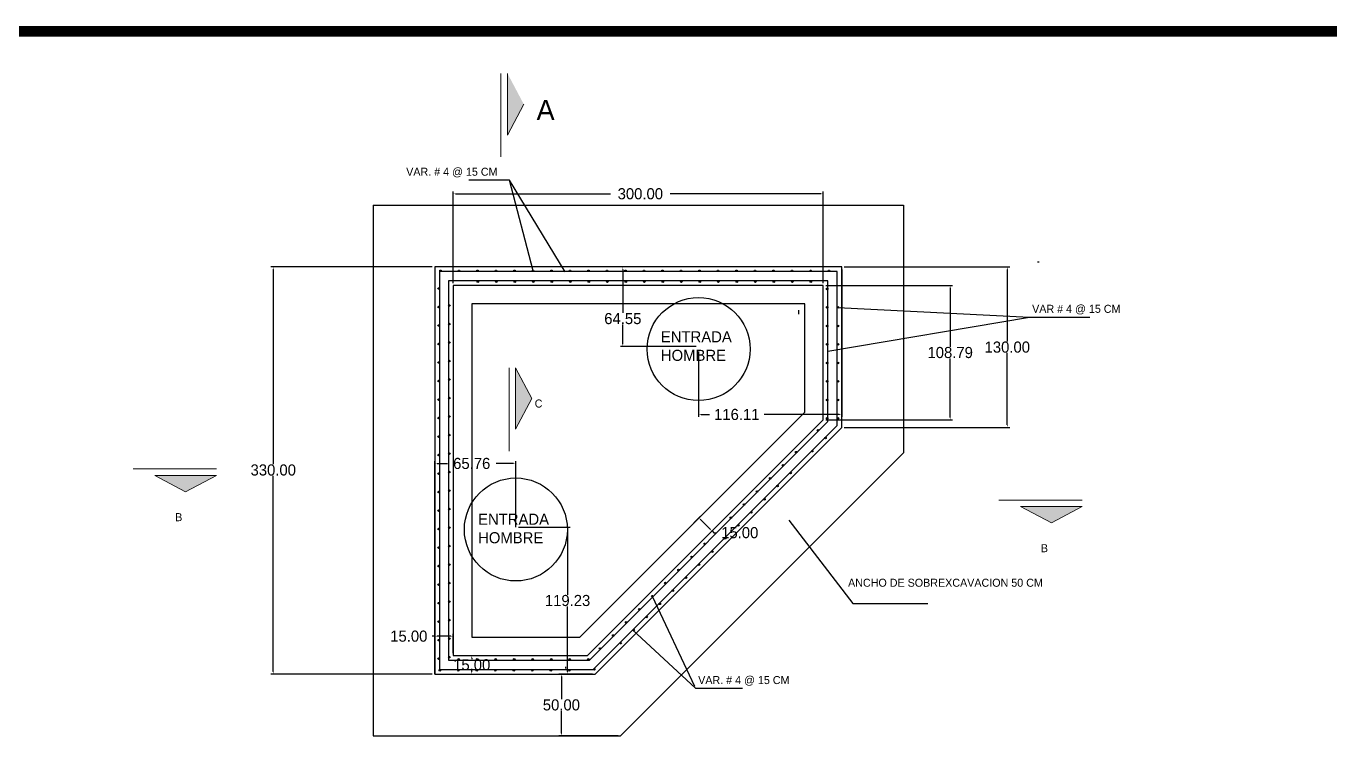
# Model space of a CAD drawing. Header units: centimetres. Extents: x -9328 to 420531, y -2964 to 1299.
# Drawn here: x -8530 to -7473, y -243 to 334 of the extents above; entities that cross this region are included whole.
import ezdxf

# ---------------------------------------------------------------- set-up
doc = ezdxf.new("R2010")
doc.units = ezdxf.units.CM
doc.header["$LTSCALE"] = 10
doc.header["$MEASUREMENT"] = 0
doc.layers.get('DEFPOINTS').update_dxf_attribs({"color": 2, "linetype": 'CONTINUOUS'})
for name, color, linetype in [('acero', 7, 'CONTINUOUS'), ('DIM', 7, 'CONTINUOUS'), ('MARCO', 7, 'CONTINUOUS'), ('REGISTRO', 1, 'CONTINUOUS'), ('TEXTOS', 7, 'CONTINUOUS'), ('VARILLAS', 30, 'CONTINUOUS')]:
    doc.layers.add(name, color=color, linetype=linetype)
doc.styles.get("Standard").update_dxf_attribs({"font": ''})
doc.styles.add('Zurich', font='')
doc.styles.get('Standard').set_extended_font_data('Zurich Ex BT')
doc.styles.get('Zurich').set_extended_font_data('Zurich Ex BT')
doc.dimstyles.get("Standard").update_dxf_attribs({"dimtxt": 9, "dimasz": 2, "dimexe": 2, "dimexo": 2, "dimgap": 0.09, "dimtad": 0, "dimtih": 1, "dimtoh": 1, "dimzin": 0, "dimdsep": 46, "dimtxsty": 'Standard', "dimcen": 0.09, "dimadec": 0, "dimazin": 0, "dimtfac": 1, "dimtofl": 0, "dimtmove": 0, "dimatfit": 3, "dimfxl": 0, "dimtolj": 1, "dimtzin": 0, "dimarcsym": 0})

# ---------------------------------------------------------------- blocks, each defined once
blk = doc.blocks.new('*D10')
at = {"layer": 'DEFPOINTS', "color": 0}
for p in [(-8199.2, 138.4), (-8330.1, -191.6), (-8199.2, -191.6)]:
    blk.add_point(p, dxfattribs=at)
at = {"layer": 'DIM', "color": 0, "lineweight": -2}
for p, q in [((-8201.2, 138.4), (-8332.1, 138.4)), ((-8330.1, 136.4), (-8330.1, -21.5)), ((-8330.1, -189.6), (-8330.1, -30.8)), ((-8201.2, -191.6), (-8332.1, -191.6))]:
    blk.add_line(p, q, dxfattribs=at)
at = {"layer": 'DIM', "color": 0}
for points in [[(-8330.5, 136.4), (-8329.8, 136.4), (-8330.1, 138.4)], [(-8330.5, -189.6), (-8329.8, -189.6), (-8330.1, -191.6)]]:
    blk.add_solid(points, dxfattribs=at)
at = {"layer": 'DIM', "color": 0, "insert": (-8330.1, -26.2), "char_height": 9, "attachment_point": 5}
blk.add_mtext('\\A1;330.00', dxfattribs=at)
blk = doc.blocks.new('*D11')
at = {"layer": 'DEFPOINTS', "color": 0}
for p in [(-7884.2, 197.7), (-8184.2, 123.4), (-7884.2, 123.4)]:
    blk.add_point(p, dxfattribs=at)
at = {"layer": 'DIM', "color": 0, "lineweight": -2}
for p, q in [((-8184.2, 125.4), (-8184.2, 199.7)), ((-8182.2, 197.7), (-8056.7, 197.7)), ((-7886.2, 197.7), (-8008.3, 197.7)), ((-7884.2, 125.4), (-7884.2, 199.7))]:
    blk.add_line(p, q, dxfattribs=at)
at = {"layer": 'DIM', "color": 0}
for points in [[(-8182.2, 198), (-8182.2, 197.3), (-8184.2, 197.7)], [(-7886.2, 198), (-7886.2, 197.3), (-7884.2, 197.7)]]:
    blk.add_solid(points, dxfattribs=at)
at = {"layer": 'DIM', "color": 0, "insert": (-8032.5, 197.7), "char_height": 9, "attachment_point": 5}
blk.add_mtext('\\A1;300.00', dxfattribs=at)
blk = doc.blocks.new('*D12')
at = {"layer": 'DEFPOINTS', "color": 0}
for p in [(-7884.2, 123.4), (-7884.2, 14.6), (-7781.3, 14.6)]:
    blk.add_point(p, dxfattribs=at)
at = {"layer": 'DIM', "color": 0, "lineweight": -2}
for p, q in [((-7882.2, 123.4), (-7779.3, 123.4)), ((-7781.3, 121.4), (-7781.3, 73.7)), ((-7781.3, 16.6), (-7781.3, 64.3)), ((-7882.2, 14.6), (-7779.3, 14.6))]:
    blk.add_line(p, q, dxfattribs=at)
at = {"layer": 'DIM', "color": 0}
for points in [[(-7781.7, 121.4), (-7781, 121.4), (-7781.3, 123.4)], [(-7781.7, 16.6), (-7781, 16.6), (-7781.3, 14.6)]]:
    blk.add_solid(points, dxfattribs=at)
at = {"layer": 'DIM', "color": 0, "insert": (-7781.3, 69), "char_height": 9, "attachment_point": 5}
blk.add_mtext('\\A1;108.79', dxfattribs=at)
blk = doc.blocks.new('*D13')
at = {"layer": 'DEFPOINTS', "color": 0}
for p in [(-7990.4, -70.4), (-7979.8, -81), (-7974.4, -75.6)]:
    blk.add_point(p, dxfattribs=at)
at = {"layer": 'DIM', "color": 0, "lineweight": -2}
for p, q in [((-7989, -69), (-7983.6, -63.6)), ((-7983.6, -66.4), (-7975.8, -74.2)), ((-7978.4, -79.6), (-7973, -74.2)), ((-7974.4, -75.6), (-7973, -77)), ((-7973, -77), (-7971, -77))]:
    blk.add_line(p, q, dxfattribs=at)
at = {"layer": 'DIM', "color": 0}
for points in [[(-7983.4, -66.2), (-7983.8, -66.7), (-7985, -65)], [(-7975.6, -74), (-7976.1, -74.5), (-7974.4, -75.6)]]:
    blk.add_solid(points, dxfattribs=at)
at = {"layer": 'DIM', "color": 0, "insert": (-7951.9, -77), "char_height": 9, "attachment_point": 5}
blk.add_mtext('\\A1;15.00', dxfattribs=at)
blk = doc.blocks.new('*D61')
at = {"layer": 'DEFPOINTS', "color": 0}
for p in [(-8069.2, -191.6), (-8096.5, -241.6), (-8048.5, -241.6)]:
    blk.add_point(p, dxfattribs=at)
at = {"layer": 'DIM', "color": 0, "lineweight": -2}
for p, q in [((-8071.2, -191.6), (-8098.5, -191.6)), ((-8096.5, -193.6), (-8096.5, -211.9)), ((-8096.5, -239.6), (-8096.5, -221.3)), ((-8050.5, -241.6), (-8098.5, -241.6))]:
    blk.add_line(p, q, dxfattribs=at)
at = {"layer": 'DIM', "color": 0}
for points in [[(-8096.8, -193.6), (-8096.1, -193.6), (-8096.5, -191.6)], [(-8096.8, -239.6), (-8096.1, -239.6), (-8096.5, -241.6)]]:
    blk.add_solid(points, dxfattribs=at)
at = {"layer": 'DIM', "color": 0, "insert": (-8096.5, -216.6), "char_height": 9, "attachment_point": 5}
blk.add_mtext('\\A1;50.00', dxfattribs=at)
blk = doc.blocks.new('*D62')
at = {"layer": 'DEFPOINTS', "color": 0}
for p in [(-8184.2, -176.6), (-8169.2, -176.6), (-8201.2, -191.6)]:
    blk.add_point(p, dxfattribs=at)
at = {"layer": 'DIM', "color": 0, "lineweight": -2}
for p, q in [((-8182.2, -176.6), (-8167.2, -176.6)), ((-8169.2, -178.6), (-8169.2, -179.4)), ((-8169.2, -189.6), (-8169.2, -188.8)), ((-8199.2, -191.6), (-8167.2, -191.6))]:
    blk.add_line(p, q, dxfattribs=at)
at = {"layer": 'DIM', "color": 0}
for points in [[(-8169.5, -178.6), (-8168.8, -178.6), (-8169.2, -176.6)], [(-8169.5, -189.6), (-8168.8, -189.6), (-8169.2, -191.6)]]:
    blk.add_solid(points, dxfattribs=at)
at = {"layer": 'DIM', "color": 0, "insert": (-8169.2, -184.1), "char_height": 9, "attachment_point": 5}
blk.add_mtext('\\A1;15.00', dxfattribs=at)
blk = doc.blocks.new('*D63')
at = {"layer": 'DEFPOINTS', "color": 0}
for p in [(-8199.2, -160.9), (-8184.2, -176.6), (-8199.2, -191.6)]:
    blk.add_point(p, dxfattribs=at)
at = {"layer": 'DIM', "color": 0, "lineweight": -2}
for p, q in [((-8199.2, -160.9), (-8201.2, -160.9)), ((-8199.2, -189.6), (-8199.2, -158.9)), ((-8186.2, -160.9), (-8197.2, -160.9)), ((-8184.2, -174.6), (-8184.2, -158.9))]:
    blk.add_line(p, q, dxfattribs=at)
at = {"layer": 'DIM', "color": 0}
for points in [[(-8197.2, -160.5), (-8197.2, -161.2), (-8199.2, -160.9)], [(-8186.2, -160.5), (-8186.2, -161.2), (-8184.2, -160.9)]]:
    blk.add_solid(points, dxfattribs=at)
at = {"layer": 'DIM', "color": 0, "insert": (-8220.2, -160.9), "char_height": 9, "attachment_point": 5}
blk.add_mtext('\\A1;15.00', dxfattribs=at)
blk = doc.blocks.new('*D64')
at = {"layer": 'DEFPOINTS', "color": 0}
for p in [(-7869.2, 138.4), (-7869.2, 8.4), (-7735, 8.4)]:
    blk.add_point(p, dxfattribs=at)
at = {"layer": 'DIM', "color": 0, "lineweight": -2}
for p, q in [((-7867.2, 138.4), (-7733, 138.4)), ((-7735, 136.4), (-7735, 78.1)), ((-7735, 10.4), (-7735, 68.7)), ((-7867.2, 8.4), (-7733, 8.4))]:
    blk.add_line(p, q, dxfattribs=at)
at = {"layer": 'DIM', "color": 0}
for points in [[(-7735.4, 136.4), (-7734.7, 136.4), (-7735, 138.4)], [(-7735.4, 10.4), (-7734.7, 10.4), (-7735, 8.4)]]:
    blk.add_solid(points, dxfattribs=at)
at = {"layer": 'DIM', "color": 0, "insert": (-7735, 73.4), "char_height": 9, "attachment_point": 5}
blk.add_mtext('\\A1;130.00', dxfattribs=at)
blk = doc.blocks.new('*D91')
at = {"layer": 'DEFPOINTS', "color": 0}
for p in [(-7869.2, 138.4), (-7985.3, 71.8), (-7985.3, 18.8)]:
    blk.add_point(p, dxfattribs=at)
at = {"layer": 'DIM', "color": 0, "lineweight": -2}
for p, q in [((-7869.2, 136.4), (-7869.2, 16.8)), ((-7985.3, 69.8), (-7985.3, 16.8)), ((-7983.3, 18.8), (-7976.5, 18.8)), ((-7871.2, 18.8), (-7932, 18.8))]:
    blk.add_line(p, q, dxfattribs=at)
at = {"layer": 'DIM', "color": 0}
for points in [[(-7983.3, 19.2), (-7983.3, 18.5), (-7985.3, 18.8)], [(-7871.2, 19.2), (-7871.2, 18.5), (-7869.2, 18.8)]]:
    blk.add_solid(points, dxfattribs=at)
at = {"layer": 'DIM', "color": 0, "insert": (-7954.3, 18.8), "char_height": 9, "attachment_point": 5}
blk.add_mtext('\\A1;116.11', dxfattribs=at)
blk = doc.blocks.new('*D92')
at = {"layer": 'DEFPOINTS', "color": 0}
for p in [(-8133.4, -20.9), (-8133.4, -74.4), (-8199.2, -191.6)]:
    blk.add_point(p, dxfattribs=at)
at = {"layer": 'DIM', "color": 0, "lineweight": -2}
for p, q in [((-8199.2, -189.6), (-8199.2, -18.9)), ((-8197.2, -20.9), (-8188.8, -20.9)), ((-8135.4, -20.9), (-8149.5, -20.9)), ((-8133.4, -72.4), (-8133.4, -18.9))]:
    blk.add_line(p, q, dxfattribs=at)
at = {"layer": 'DIM', "color": 0}
for points in [[(-8197.2, -20.6), (-8197.2, -21.2), (-8199.2, -20.9)], [(-8135.4, -20.6), (-8135.4, -21.2), (-8133.4, -20.9)]]:
    blk.add_solid(points, dxfattribs=at)
at = {"layer": 'DIM', "color": 0, "insert": (-8169.2, -20.9), "char_height": 9, "attachment_point": 5}
blk.add_mtext('\\A1;65.76', dxfattribs=at)
blk = doc.blocks.new('*D93')
at = {"layer": 'DEFPOINTS', "color": 0}
for p in [(-8046.7, 138.4), (-8034.2, 138.4), (-7985.3, 73.8)]:
    blk.add_point(p, dxfattribs=at)
at = {"layer": 'DIM', "color": 0, "lineweight": -2}
for p, q in [((-8036.2, 138.4), (-8048.7, 138.4)), ((-8046.7, 136.4), (-8046.7, 101.2)), ((-8046.7, 75.8), (-8046.7, 91.8)), ((-7987.3, 73.8), (-8048.7, 73.8))]:
    blk.add_line(p, q, dxfattribs=at)
at = {"layer": 'DIM', "color": 0}
for points in [[(-8047, 136.4), (-8046.4, 136.4), (-8046.7, 138.4)], [(-8047, 75.8), (-8046.4, 75.8), (-8046.7, 73.8)]]:
    blk.add_solid(points, dxfattribs=at)
at = {"layer": 'DIM', "color": 0, "insert": (-8046.7, 96.5), "char_height": 9, "attachment_point": 5}
blk.add_mtext('\\A1;64.55', dxfattribs=at)
blk = doc.blocks.new('*D94')
at = {"layer": 'DEFPOINTS', "color": 0}
for p in [(-8133.4, -72.4), (-8199.2, -191.6), (-8091.5, -191.6)]:
    blk.add_point(p, dxfattribs=at)
at = {"layer": 'DIM', "color": 0, "lineweight": -2}
for p, q in [((-8131.4, -72.4), (-8089.5, -72.4)), ((-8091.5, -74.4), (-8091.5, -127.3)), ((-8091.5, -189.6), (-8091.5, -136.7)), ((-8197.2, -191.6), (-8089.5, -191.6))]:
    blk.add_line(p, q, dxfattribs=at)
at = {"layer": 'DIM', "color": 0}
for points in [[(-8091.9, -74.4), (-8091.2, -74.4), (-8091.5, -72.4)], [(-8091.9, -189.6), (-8091.2, -189.6), (-8091.5, -191.6)]]:
    blk.add_solid(points, dxfattribs=at)
at = {"layer": 'DIM', "color": 0, "insert": (-8091.5, -132), "char_height": 9, "attachment_point": 5}
blk.add_mtext('\\A1;119.23', dxfattribs=at)
blk = doc.blocks.new('Marco-Reg')
at = {"layer": 'MARCO', "linetype": 'Continuous', "const_width": 8.47}
blk.add_lwpolyline([(-6056.8, -1784.2), (-6056.8, 329.4), (-9323.3, 329.4), (-9323.3, -1784.2)], close=True, dxfattribs=at)

msp = doc.modelspace()

# ---------------------------------------------------------------- linework, layer by layer
at = {"layer": 'acero'}
for centre in [(-7985.286, 71.837), (-8133.414, -74.379)]:
    msp.add_circle(centre, 41.75, dxfattribs=at)
at = {"layer": 'DIM'}
for p, q in [((-7710.631, 142.521), (-7709.131, 142.534)), ((-7904.175, 103.388), (-7904.175, 100.008)), ((-8093.298, -185.596), (-8093.298, -187.096))]:
    msp.add_line(p, q, dxfattribs=at)
at = {"layer": 'REGISTRO'}
for p, q in [((-8249.175, 188.388), (-8249.175, -241.612)), ((-8249.175, 188.388), (-7819.175, 188.388)), ((-7819.175, 188.388), (-7819.175, -12.323)), ((-8048.464, -241.612), (-7819.175, -12.323)), ((-8199.175, -191.612), (-8199.175, -111.612)), ((-8199.175, -191.612), (-8199.175, -171.612)), ((-8249.175, -241.612), (-8048.464, -241.612))]:
    msp.add_line(p, q, dxfattribs=at)
msp.add_lwpolyline([(-8199.175, 138.388), (-8199.175, -191.612), (-8069.175, -191.612), (-7869.175, 8.388), (-7869.175, 138.388), (-8199.175, 138.388), (-8199.175, 118.388)], dxfattribs=at)
for points in [[(-7884.175, 14.601), (-7884.175, 123.388), (-8184.175, 123.388), (-8184.175, -176.612), (-8075.388, -176.612)], [(-8081.601, -161.612), (-7899.175, 20.814), (-7899.175, 108.388), (-8169.175, 108.388), (-8169.175, -161.612)]]:
    msp.add_lwpolyline(points, close=True, dxfattribs=at)
at = {"layer": 'TEXTOS', "color": 0, "lineweight": 5}
for p, q in [((-8145.544, 227.731), (-8145.544, 295.295)), ((-8138.932, -10.803), (-8138.932, 56.761)), ((-8443.702, -25.35), (-8376.139, -25.35)), ((-7741.88, -50.502), (-7674.316, -50.502))]:
    msp.add_line(p, q, dxfattribs=at)
at = {"layer": 'TEXTOS', "lineweight": 5}
for p, q in [((-8140.23, 245.346), (-8140.23, 295.295)), ((-8127.006, 270.321), (-8140.23, 245.346)), ((-8133.618, 56.761), (-8120.394, 31.787)), ((-8133.618, 6.812), (-8133.618, 56.761)), ((-8120.394, 31.787), (-8133.618, 6.812)), ((-8401.113, -43.888), (-8426.088, -30.664)), ((-8426.088, -30.664), (-8376.139, -30.664)), ((-8376.139, -30.664), (-8401.113, -43.888)), ((-7699.291, -69.04), (-7724.266, -55.816)), ((-7724.266, -55.816), (-7674.316, -55.816)), ((-7674.316, -55.816), (-7699.291, -69.04))]:
    msp.add_line(p, q, dxfattribs=at)
for points in [[(-8140.23, 245.346), (-8140.23, 295.295), (-8127.006, 270.321)], [(-8133.618, 6.812), (-8133.618, 56.761), (-8120.394, 31.787)], [(-8426.088, -30.664), (-8376.139, -30.664), (-8401.113, -43.888)], [(-7724.266, -55.816), (-7674.316, -55.816), (-7699.291, -69.04)]]:
    msp.add_solid(points, dxfattribs=at)
at = {"layer": 'VARILLAS'}
for points in [[(-8195.405, -187.842), (-8070.736, -187.842), (-7872.945, 9.949), (-7872.945, 134.618), (-8195.405, 134.618)], [(-8187.945, -180.382), (-8073.826, -180.382), (-7880.405, 13.039), (-7880.405, 127.158), (-8187.945, 127.158)]]:
    msp.add_lwpolyline(points, close=True, dxfattribs=at)
for centre in [(-8194.507, 135.253), (-8179.507, 135.253), (-8164.507, 135.253), (-8164.261, 126.514), (-8149.507, 135.253), (-8149.261, 126.514), (-8134.507, 135.253), (-8134.261, 126.514), (-8119.507, 135.253), (-8119.261, 126.514), (-8104.507, 135.253), (-8104.507, 135.253), (-8104.261, 126.514), (-8089.507, 135.253), (-8089.507, 135.253), (-8089.261, 126.514), (-8074.507, 135.253), (-8074.507, 135.253), (-8074.261, 126.514), (-8059.507, 135.253), (-8059.507, 135.253), (-8059.261, 126.514), (-8059.261, 126.514), (-8044.507, 135.253), (-8044.507, 135.253), (-8044.261, 126.514), (-8044.261, 126.514), (-8029.507, 135.253), (-8029.507, 135.253), (-8029.261, 126.514), (-8029.261, 126.514), (-8014.507, 135.253), (-8014.261, 126.514), (-8014.261, 126.514), (-7999.507, 135.253), (-7999.261, 126.514), (-7984.507, 135.253), (-7984.261, 126.514), (-7969.507, 135.253), (-7969.261, 126.514), (-7954.507, 135.253), (-7954.261, 126.514), (-7939.507, 135.253), (-7939.261, 126.514), (-7924.507, 135.253), (-7924.261, 126.514), (-7909.507, 135.253), (-7909.261, 126.514), (-7894.507, 135.253), (-7894.261, 126.514), (-7879.507, 135.253), (-8196.037, 120.925), (-7881.055, 120.631), (-8196.037, 105.925), (-8187.304, 107.155), (-7881.055, 105.631), (-7872.31, 105.631), (-8196.037, 90.925), (-8187.304, 92.155), (-7881.055, 90.631), (-7872.31, 90.631), (-8196.037, 75.925), (-8187.304, 77.155), (-7881.055, 75.631), (-7872.31, 75.631), (-8196.037, 60.925), (-8187.304, 62.155), (-7881.055, 60.631), (-7872.31, 60.631), (-8196.037, 45.925), (-8187.304, 47.155), (-7881.055, 45.631), (-7872.31, 45.631), (-8187.304, 32.155), (-8196.037, 30.925), (-7881.055, 30.631), (-7872.31, 30.631), (-8196.037, 15.925), (-8187.304, 17.155), (-7881.055, 15.631), (-7872.31, 15.631), (-8196.037, 0.925), (-8187.304, 2.155), (-7888.462, 5.948), (-7882.394, -0.307), (-7893.01, -10.904), (-8196.037, -14.075), (-8187.304, -12.845), (-7906.155, -11.714), (-8196.037, -29.075), (-8187.304, -27.845), (-7916.771, -22.311), (-7910.703, -28.566), (-8187.304, -42.845), (-7927.285, -33.01), (-7921.319, -39.163), (-8196.037, -44.075), (-7937.901, -43.607), (-7931.833, -49.862), (-8196.037, -59.075), (-8187.304, -57.845), (-7948.554, -54.168), (-7942.449, -60.459), (-8196.037, -74.075), (-8187.304, -72.845), (-7959.17, -64.765), (-7953.102, -71.02), (-7963.718, -81.617), (-8196.037, -89.075), (-8187.304, -87.845), (-7980.324, -86.038), (-7974.226, -92.323), (-8196.037, -104.075), (-8187.304, -102.845), (-7990.946, -96.629), (-7984.872, -102.89), (-8001.592, -107.196), (-7995.524, -113.451), (-8196.037, -119.075), (-8187.304, -117.845), (-8012.175, -117.827), (-8006.14, -124.048), (-8196.037, -134.075), (-8187.304, -132.845), (-8022.791, -128.424), (-8016.723, -134.678), (-8187.304, -147.845), (-8033.368, -139.06), (-8027.339, -145.276), (-8196.037, -149.075), (-8043.984, -149.657), (-8037.916, -155.912), (-8196.037, -164.075), (-8187.304, -162.845), (-8054.573, -160.281), (-8048.532, -166.509), (-8196.037, -179.075), (-8187.304, -177.845), (-8179.75, -179.711), (-8164.75, -179.711), (-8149.75, -179.711), (-8134.75, -179.711), (-8119.75, -179.711), (-8104.75, -179.711), (-8089.75, -179.711), (-8074.75, -179.711), (-8065.189, -170.878), (-8195.093, -188.459), (-8180.093, -188.459), (-8165.093, -188.459), (-8150.093, -188.459), (-8135.093, -188.459), (-8120.093, -188.459), (-8105.093, -188.459), (-8090.093, -188.459), (-8069.737, -187.73)]:
    msp.add_circle(centre, 0.635, dxfattribs=at)

# ---------------------------------------------------------------- block references
at = {"layer": 'DIM'}
msp.add_blockref('Marco-Reg', (0, 0), dxfattribs=at)

# ---------------------------------------------------------------- texts
at = {"layer": 'DIM', "char_height": 9, "width": 9.25723, "attachment_point": 1}
for insert in [(-8015.856, 86.288), (-8164.023, -61.559)]:
    msp.add_mtext('ENTRADA \\PHOMBRE', dxfattribs=dict(at, insert=insert))
at = {"layer": 'TEXTOS', "color": 0, "lineweight": 5, "style": 'Zurich'}
for s, height, p in [('A', 16.417, (-8116.621, 257.429)), ('VAR. # 4 @ 15 CM', 6.5, (-8222.328, 212.341)), ('VAR # 4 @ 15 CM', 6.5, (-7714.876, 101.218)), ('C', 6.5, (-8118.13, 24.452)), ('B', 6.5, (-8409.585, -67.647)), ('B', 6.5, (-7707.763, -92.799)), ('ANCHO DE SOBREXCAVACION 50 CM ', 6.5, (-7864.104, -120.798)), ('VAR. # 4 @ 15 CM', 6.5, (-7985.612, -199.685))]:
    msp.add_text(s, height=height, dxfattribs=at).set_placement(p)

# ---------------------------------------------------------------- dimensions: what is measured, and where the dimension line sits
at = {"layer": 'DIM'}
for base, p1, p2, picture, middle in [((-7884.175, 197.664), (-8184.175, 123.388), (-7884.175, 123.388), '*D11', (-8032.495, 197.664)), ((-7985.286, 18.835), (-7869.175, 138.388), (-7985.286, 71.837), '*D91', (-7954.278, 18.835)), ((-8133.414, -20.916), (-8199.175, -191.612), (-8133.414, -74.379), '*D92', (-8169.175, -20.916)), ((-8199.175, -160.872), (-8184.175, -176.612), (-8199.175, -191.612), '*D63', (-8220.235, -160.872))]:
    dim = msp.add_linear_dim(base=base, p1=p1, p2=p2, dimstyle='Standard', dxfattribs=at)
    dim.commit()
    dim.dimension.update_dxf_attribs({"geometry": picture, "text_midpoint": middle, "dimtype": 160})
for base, p1, p2, picture, middle in [((-8330.128, -191.612), (-8199.175, 138.388), (-8199.175, -191.612), '*D10', (-8330.128, -26.159)), ((-8046.686, 138.388), (-7985.286, 73.837), (-8034.175, 138.388), '*D93', (-8046.686, 96.481)), ((-7781.325, 14.601), (-7884.175, 123.388), (-7884.175, 14.601), '*D12', (-7781.325, 68.994))]:
    dim = msp.add_linear_dim(base=base, p1=p1, p2=p2, angle=90, dimstyle='Standard', dxfattribs=at)
    dim.commit()
    dim.dimension.update_dxf_attribs({"geometry": picture, "text_midpoint": middle, "dimtype": 160})
for base, p1, p2, picture, middle in [((-7735.018, 8.388), (-7869.175, 138.388), (-7869.175, 8.388), '*D64', (-7735.018, 73.388)), ((-8091.521, -191.612), (-8133.414, -72.379), (-8199.175, -191.612), '*D94', (-8091.521, -131.996)), ((-8169.175, -176.612), (-8201.175, -191.612), (-8184.175, -176.612), '*D62', (-8169.175, -184.112)), ((-8096.459, -241.612), (-8069.175, -191.612), (-8048.464, -241.612), '*D61', (-8096.459, -216.612))]:
    dim = msp.add_linear_dim(base=base, p1=p1, p2=p2, angle=90, dimstyle='Standard', dxfattribs=at)
    dim.commit()
    dim.dimension.update_dxf_attribs({"geometry": picture, "text_midpoint": middle})
dim = msp.add_aligned_dim(p1=(-7990.388, -70.399), p2=(-7979.781, -81.006), distance=7.597, dimstyle='Standard', dxfattribs=at)
dim.commit()
dim.dimension.update_dxf_attribs({"geometry": '*D13', "text_midpoint": (-7951.935, -77.048)})

# ---------------------------------------------------------------- leaders
at = {"layer": 'TEXTOS'}
for points in [[(-8119.507, 135.253), (-8138.564, 208.661), (-8171.646, 208.661)], [(-8093.553, 134.478), (-8138.564, 208.661)], [(-7872.31, 105.631), (-7716.934, 97.659), (-7668.084, 97.659)], [(-7880.405, 70.098), (-7716.934, 97.659)], [(-7912.054, -66.803), (-7860.165, -134.367), (-7799.463, -134.367)], [(-8022.791, -128.424), (-7988.581, -201.271)], [(-8038.725, -155.77), (-7987.677, -202.914), (-7949.711, -202.914)]]:
    msp.add_leader(points, dimstyle='Standard', override={"dimgap": 0.09, "dimtad": 0}, dxfattribs=at)

doc.saveas('drawing.dxf')
